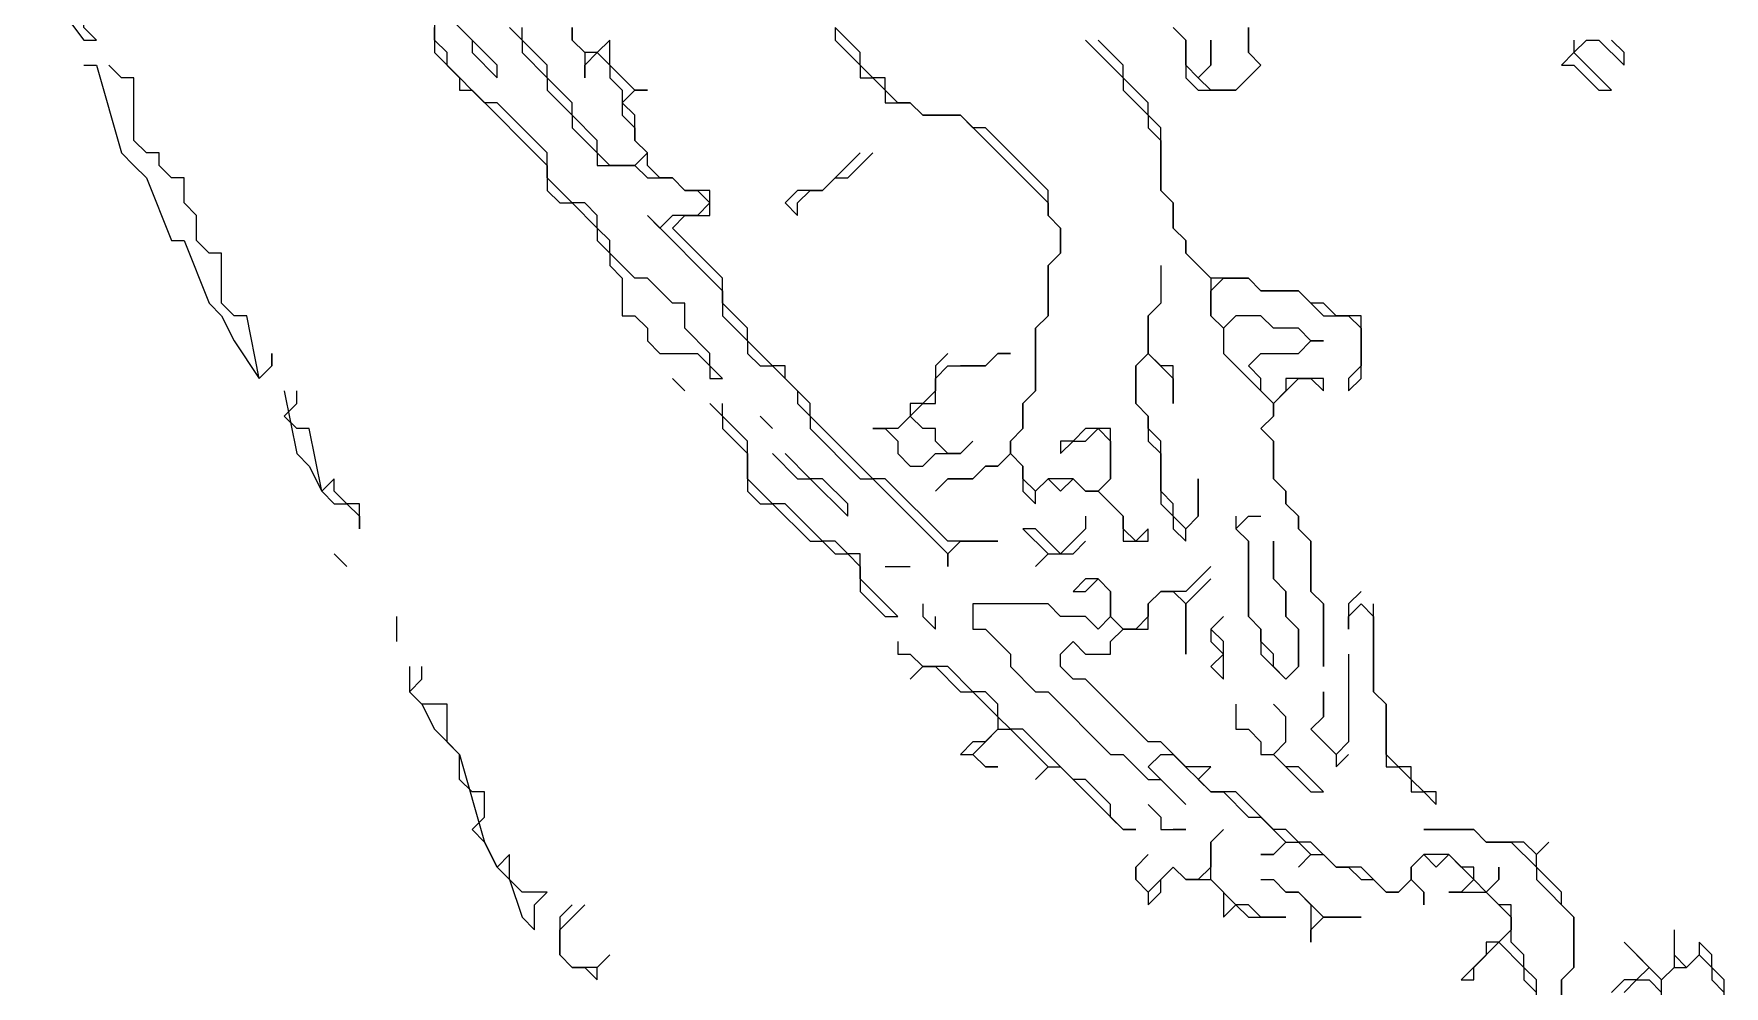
# Model space of a CAD drawing. Header units: metres. Extents: x 76363 to 76886, y 81203 to 81673.
# Drawn here: x 76414.2 to 76468.2, y 81342.4 to 81372.8 of the extents above; entities that cross this region are included whole.
import ezdxf

# ---------------------------------------------------------------- set-up
doc = ezdxf.new("R2010")
doc.units = ezdxf.units.M

msp = doc.modelspace()

# ---------------------------------------------------------------- linework, layer by layer
for points in [[(76414.2, 81377.8, 228.3), (76414.2, 81377.4, 228.22), (76414.6, 81377, 228.21), (76414.2, 81376.6, 228.23), (76414.2, 81376.6, 228.23), (76414.6, 81376.2, 228.203), (76414.6, 81374.2, 228.08), (76415.8, 81372.6, 228.01), (76416.2, 81372.6, 228.01), (76415.8, 81373, 228.028), (76415.8, 81374.2, 228.07), (76415.4, 81374.2, 228.08), (76414.6, 81374.2, 228.08), (76414.6, 81377, 228.21), (76414.2, 81377.4, 228.22)], [(76427, 81373.4, 227.78), (76427, 81372.2, 227.5), (76427.8, 81371.4, 227.45), (76427.8, 81371, 227.36), (76428.2, 81371, 227.442), (76430.6, 81368.6, 227.16), (76430.6, 81367.8, 227.1), (76431, 81367.4, 227.12), (76431.4, 81367.4, 227.19), (76432.2, 81366.6, 227.115), (76432.2, 81366.2, 226.98), (76432.6, 81365.8, 226.925), (76432.6, 81365.4, 226.8), (76433, 81365, 226.735), (76433, 81363.8, 226.495), (76433.4, 81363.8, 226.565), (76433.8, 81363.4, 226.497), (76433.8, 81363, 226.4), (76434.2, 81362.6, 226.28), (76435.4, 81362.6, 226.735), (76435.8, 81362.2, 226.637), (76435.8, 81361.8, 226.32), (76436.2, 81361.8, 226.558), (76435.8, 81362.2, 226.637), (76435.8, 81362.6, 227.088), (76435, 81363.4, 226.9), (76435, 81364.2, 227.393), (76434.6, 81364.2, 227.115), (76433.8, 81365, 227.16), (76433.4, 81365, 226.927), (76432.6, 81365.8, 226.925), (76432.6, 81366.2, 227.095), (76432.2, 81366.6, 227.115), (76432.2, 81367, 227.33), (76431.8, 81367.4, 227.305), (76431.4, 81367.4, 227.19), (76430.6, 81368.2, 227.08), (76430.6, 81369, 227.443), (76429, 81370.6, 227.57), (76428.6, 81370.6, 227.34), (76427.4, 81371.8, 227.503), (76427.4, 81372.2, 227.685), (76427, 81372.6, 227.59), (76427, 81373, 227.645)], [(76427.4, 81373.4, 227.93), (76428.2, 81372.6, 228.005), (76428.2, 81372.2, 227.87), (76429, 81371.4, 227.84), (76429, 81371.8, 228.045), (76427.8, 81373, 227.965)], [(76429.4, 81373, 228.9), (76429.8, 81372.6, 228.88), (76429.8, 81372.2, 228.86), (76430.6, 81371.4, 228.785), (76430.6, 81371, 228.615), (76431.4, 81370.2, 228.46), (76431.4, 81369.8, 228.308), (76432.2, 81369, 228.33), (76432.2, 81368.6, 228.16), (76433.4, 81368.6, 228.38), (76433.8, 81368.2, 228.52), (76434.6, 81368.2, 228.515), (76435, 81367.8, 228.615), (76435.4, 81367.8, 228.575), (76435.8, 81367.4, 228.51), (76435.4, 81367, 228.265), (76434.6, 81367, 228.275), (76434.2, 81366.6, 228.065), (76433.8, 81367, 228), (76436.2, 81364.6, 228.27), (76436.2, 81363.8, 228.09), (76437, 81363, 228.085), (76437, 81362.6, 227.95), (76437.4, 81362.2, 227.895), (76437.8, 81362.2, 228.01), (76438.6, 81361.4, 227.897), (76438.6, 81361, 227.69), (76439, 81360.6, 227.683), (76439, 81360.2, 227.62), (76440.6, 81358.6, 228.262), (76441, 81358.6, 228.427), (76443.4, 81356.2, 227.69), (76443.4, 81355.8, 227.277), (76443.4, 81356.2, 227.69), (76443.8, 81356.6, 227.847), (76445, 81356.6, 227.537), (76443.4, 81356.6, 227.935), (76441.4, 81358.6, 228.403), (76441, 81358.6, 228.427), (76439, 81360.6, 227.683), (76439, 81361, 227.81), (76438.2, 81361.8, 227.92), (76438.2, 81362.2, 228.01), (76437.8, 81362.2, 228.01), (76437, 81363, 228.085), (76437, 81363.4, 228.15), (76436.2, 81364.2, 228.145), (76436.2, 81365, 228.292), (76434.6, 81366.6, 228.21), (76435, 81367, 228.31), (76435.8, 81367, 228.42), (76435.8, 81367.8, 228.495), (76435, 81367.8, 228.615), (76434.6, 81368.2, 228.515), (76434.2, 81368.2, 228.52), (76433.8, 81368.6, 228.49), (76433.8, 81369, 228.53), (76433.4, 81369.4, 228.58), (76433.4, 81370.2, 228.645), (76433, 81370.6, 228.79), (76433.4, 81371, 228.8), (76433.8, 81371, 228.76), (76433.4, 81371, 228.8), (76432.6, 81371.8, 228.835), (76432.6, 81372.6, 228.79), (76432.2, 81372.2, 228.775), (76431.8, 81372.2, 228.653), (76431.4, 81372.6, 228.743), (76431.4, 81373, 228.82), (76431.4, 81372.6, 228.743), (76431.8, 81372.2, 228.653), (76431.8, 81371.4, 228.52), (76431.8, 81371.8, 228.61), (76432.2, 81372.2, 228.775), (76432.6, 81371.8, 228.835), (76432.6, 81371.4, 228.89), (76433, 81371, 228.88), (76433, 81370.2, 228.69), (76433.4, 81369.8, 228.59), (76433.4, 81369.4, 228.58), (76433.8, 81369, 228.53), (76433.4, 81368.6, 228.38), (76432.6, 81368.6, 228.235), (76432.2, 81369, 228.33), (76432.2, 81369.4, 228.275), (76431.4, 81370.2, 228.46), (76431.4, 81370.6, 228.48), (76430.6, 81371.4, 228.785), (76430.6, 81371.8, 228.85), (76429.8, 81372.6, 228.88), (76429.8, 81373, 228.975)], [(76439.8, 81373, 228.227), (76439.8, 81372.6, 228.263), (76440.6, 81371.8, 228.157), (76440.6, 81371.4, 228.33), (76441, 81371.4, 228.028), (76441.4, 81371, 228.1), (76441.4, 81370.6, 228.293), (76442.2, 81370.6, 227.505), (76442.6, 81370.2, 227.934), (76443.8, 81370.2, 227.356), (76446.6, 81367.4, 227.94), (76446.6, 81367, 227.93), (76447, 81366.6, 227.712), (76447, 81365.8, 227.553), (76446.6, 81365.4, 227.735), (76446.6, 81363.8, 227.745), (76446.2, 81363.4, 227.8), (76446.2, 81361.4, 228.08), (76445.8, 81361, 228.27), (76445.8, 81360.2, 228.448), (76445.4, 81359.8, 228.76), (76445.4, 81359.4, 228.818), (76445, 81359, 228.99), (76444.6, 81359, 228.99), (76444.2, 81358.6, 228.947), (76443.4, 81358.6, 229.215), (76443, 81358.2, 228.96), (76443.4, 81358.6, 229.215), (76444.2, 81358.6, 228.947), (76444.6, 81359, 228.99), (76445, 81359, 228.99), (76445.4, 81359.4, 228.818), (76445.8, 81359, 228.377), (76445.8, 81358.2, 228.273), (76446.2, 81357.8, 227.675), (76446.2, 81358.2, 227.753), (76446.6, 81358.6, 226.804), (76447, 81358.2, 226.713), (76447.4, 81358.6, 225.798), (76447.8, 81358.2, 225.898), (76448.2, 81358.2, 225.48), (76449, 81357.4, 224.592), (76449, 81356.6, 224.897), (76449.8, 81356.6, 223.375), (76449.8, 81357, 223.052), (76449.4, 81356.6, 224.203), (76449, 81357, 224.93), (76449, 81357.4, 224.592), (76448.2, 81358.2, 225.48), (76448.6, 81358.6, 224.612), (76448.6, 81360.2, 223.385), (76447.8, 81360.2, 224.927), (76447.4, 81359.8, 225.653), (76447, 81359.8, 226.113), (76447, 81359.4, 225.924), (76447.4, 81359.8, 225.653), (76447.8, 81359.8, 224.845), (76448.2, 81360.2, 224.225), (76448.6, 81359.8, 223.653), (76448.6, 81358.6, 224.612), (76448.2, 81358.2, 225.48), (76447.8, 81358.2, 225.898), (76447.4, 81358.6, 225.798), (76446.6, 81358.6, 226.804), (76446.2, 81358.2, 227.753), (76445.8, 81358.6, 228.333), (76445.8, 81359, 228.377), (76445.4, 81359.4, 228.818), (76445.4, 81359.8, 228.76), (76445.8, 81360.2, 228.448), (76445.8, 81361, 228.27), (76446.2, 81361.4, 228.08), (76446.2, 81363.4, 227.8), (76446.6, 81363.8, 227.745), (76446.6, 81365.4, 227.735), (76447, 81365.8, 227.553), (76447, 81366.6, 227.712), (76446.6, 81367, 227.93), (76446.6, 81367.8, 228.017), (76444.6, 81369.8, 227.638), (76444.2, 81369.8, 227.97), (76443.8, 81370.2, 227.356), (76442.6, 81370.2, 227.934), (76442.2, 81370.6, 227.505), (76441.8, 81370.6, 227.898), (76441.4, 81371, 228.1), (76441.4, 81371.4, 227.629), (76441, 81371.4, 228.028), (76440.6, 81371.8, 228.157), (76440.6, 81372.2, 227.631), (76439.8, 81373, 228.227)], [(76447.8, 81372.6, 218.69), (76449, 81371.4, 218.27), (76449, 81371, 218.44), (76449.8, 81370.2, 218.28), (76449.8, 81369.8, 218.27), (76450.2, 81369.4, 218.28), (76450.2, 81367.8, 218.645), (76450.6, 81367.4, 218.54), (76450.6, 81366.6, 218.665), (76451, 81366.2, 218.65), (76451, 81365.8, 218.703), (76451.8, 81365, 218.395), (76451.8, 81363.8, 218.72), (76452.2, 81363.4, 218.82), (76452.2, 81362.6, 219.02), (76453.8, 81361, 218.64), (76453.8, 81360.6, 218.73), (76453.4, 81360.2, 218.905), (76453.8, 81359.8, 218.695), (76453.8, 81358.6, 218.913), (76454.2, 81358.2, 218.78), (76454.2, 81357.8, 218.8), (76454.6, 81357.4, 218.935), (76454.6, 81357, 218.91), (76455, 81356.6, 219.01), (76455, 81355, 219.21), (76455.4, 81354.6, 219.126), (76455.4, 81352.6, 219.533), (76455.4, 81354.6, 219.126), (76455, 81355, 219.21), (76455, 81356.6, 219.01), (76454.6, 81357, 218.91), (76454.6, 81357.4, 218.935), (76454.2, 81357.8, 218.8), (76454.2, 81358.2, 218.78), (76453.8, 81358.6, 218.913), (76453.8, 81359.8, 218.695), (76453.4, 81360.2, 218.905), (76453.8, 81360.6, 218.73), (76453.8, 81361, 218.64), (76454.6, 81361.8, 218.895), (76455, 81361.8, 218.9), (76455.4, 81361.4, 218.8), (76455.4, 81361.8, 218.89), (76454.2, 81361.8, 218.82), (76454.2, 81361.4, 218.72), (76453.8, 81361, 218.64), (76453.4, 81361.4, 218.805), (76453.4, 81361.8, 218.797), (76453, 81362.2, 218.91), (76453.4, 81362.6, 219.02), (76454.6, 81362.6, 219.08), (76455, 81363, 218.835), (76455.4, 81363, 218.79), (76455, 81363, 218.835), (76454.6, 81363.4, 218.81), (76453.8, 81363.4, 218.89), (76453.4, 81363.8, 218.76), (76452.6, 81363.8, 218.81), (76452.2, 81363.4, 218.82), (76451.8, 81363.8, 218.72), (76451.8, 81364.6, 218.42), (76452.2, 81365, 218.35), (76453, 81365, 218.505), (76453.4, 81364.6, 218.56), (76454.6, 81364.6, 218.53), (76455.4, 81363.8, 218.6), (76456.2, 81363.8, 218.6), (76456.6, 81363.4, 218.652), (76456.6, 81362.2, 218.675), (76456.2, 81361.8, 218.73), (76456.2, 81361.4, 218.605), (76456.6, 81361.8, 218.66), (76456.6, 81363.8, 218.64), (76455.8, 81363.8, 218.56), (76455.4, 81364.2, 218.535), (76455, 81364.2, 218.54), (76454.6, 81364.6, 218.53), (76453.4, 81364.6, 218.56), (76453, 81365, 218.505), (76451.8, 81365, 218.395), (76451, 81365.8, 218.703), (76451, 81366.2, 218.65), (76450.6, 81366.6, 218.665), (76450.6, 81367.4, 218.54), (76450.2, 81367.8, 218.645), (76450.2, 81369.8, 218.27), (76449.8, 81370.2, 218.28), (76449.8, 81370.6, 218.325), (76449, 81371.4, 218.27), (76449, 81371.8, 218.28), (76448.2, 81372.6, 218.44)], [(76450.6, 81373, 218.257), (76451, 81372.6, 218.31), (76451, 81371.4, 218.283), (76451.4, 81371, 218.395), (76452.6, 81371, 218.58), (76453.4, 81371.8, 218.35), (76453, 81372.2, 218.44), (76453, 81373, 218.427), (76453, 81372.2, 218.44), (76453.4, 81371.8, 218.35), (76452.6, 81371, 218.58), (76451.8, 81371, 218.505), (76451.4, 81371.4, 218.415), (76451.8, 81371.8, 218.58), (76451.8, 81372.6, 218.54), (76451.8, 81371.8, 218.58), (76451.4, 81371.4, 218.415), (76451, 81371.8, 218.28), (76451, 81372.6, 218.31), (76450.6, 81373, 218.257)], [(76463.4, 81372.6, 218.5), (76463.4, 81372.2, 218.52), (76463, 81371.8, 218.58), (76463.4, 81371.8, 218.62), (76464.2, 81371, 218.73), (76464.6, 81371, 218.65), (76463.4, 81372.2, 218.52), (76463.8, 81372.6, 218.42), (76464.2, 81372.6, 218.42), (76465, 81371.8, 218.495), (76465, 81372.2, 218.4), (76464.6, 81372.6, 218.42)], [(76415.8, 81371.8, 227.98), (76416.2, 81371.8, 227.98), (76417, 81369, 227.77), (76417.4, 81368.6, 227.71), (76417.8, 81368.2, 227.62), (76418.6, 81366.2, 227.415), (76419, 81366.2, 227.41), (76419.8, 81364.2, 227.165), (76420.2, 81363.8, 227.15), (76420.6, 81363, 227.08), (76421.4, 81361.8, 226.98), (76421.8, 81362.2, 226.915), (76421.8, 81362.6, 226.94), (76421.8, 81362.2, 226.915), (76421.4, 81361.8, 226.98), (76421, 81363.8, 227.02), (76420.6, 81363.8, 227.065), (76420.2, 81364.2, 227.125), (76420.2, 81365.8, 227.233), (76419.8, 81365.8, 227.24), (76419.4, 81366.2, 227.353), (76419.4, 81367, 227.44), (76419, 81367.4, 227.465), (76419, 81368.2, 227.5), (76418.6, 81368.2, 227.58), (76418.2, 81368.6, 227.6), (76418.2, 81369, 227.65), (76417.8, 81369, 227.69), (76417.4, 81369.4, 227.71), (76417.4, 81371.4, 227.8), (76417, 81371.4, 227.875), (76416.6, 81371.8, 227.9)], [(76440.6, 81369, 228.26), (76439.4, 81367.8, 228.26), (76438.6, 81367.8, 228.335), (76438.2, 81367.4, 228.31), (76438.6, 81367, 228.22), (76438.6, 81367.4, 228.24), (76439, 81367.8, 228.307), (76439.4, 81367.8, 228.26), (76439.8, 81368.2, 228.27), (76440.2, 81368.2, 228.247), (76441, 81369, 228.265)], [(76450.2, 81365.4, 219.648), (76450.2, 81364.2, 219.595), (76449.8, 81363.8, 220.06), (76449.8, 81362.6, 220.31), (76449.4, 81362.2, 221.06), (76449.4, 81361, 221.514), (76449.8, 81360.6, 221.46), (76449.8, 81359.8, 221.722), (76450.2, 81359.4, 221.563), (76450.2, 81357.8, 222.18), (76450.6, 81357.4, 221.97), (76450.6, 81357, 221.99), (76451, 81356.6, 221.762), (76451, 81357, 221.81), (76451.4, 81357.4, 221.58), (76451.4, 81358.6, 221.065), (76451.4, 81357.4, 221.58), (76451, 81357, 221.81), (76450.6, 81357.4, 221.97), (76450.6, 81357.8, 221.95), (76450.2, 81358.2, 222.085), (76450.2, 81359.8, 221.43), (76449.8, 81360.2, 221.65), (76449.8, 81360.6, 221.46), (76449.4, 81361, 221.514), (76449.4, 81362.2, 221.06), (76449.8, 81362.6, 220.31), (76450.6, 81361.8, 220.483), (76450.6, 81361, 220.905), (76450.6, 81362.2, 220.153), (76450.2, 81362.2, 220.383), (76449.8, 81362.6, 220.31), (76449.8, 81363.8, 220.06), (76450.2, 81364.2, 219.595)], [(76443.4, 81362.6, 227.855), (76443, 81362.2, 227.88), (76443, 81361.4, 227.96), (76442.6, 81361, 227.94), (76442.2, 81361, 227.947), (76442.2, 81360.6, 228), (76441.8, 81360.2, 227.99), (76441, 81360.2, 227.91), (76441.4, 81360.2, 227.945), (76441.8, 81359.8, 228.05), (76441.8, 81359.4, 228.222), (76442.2, 81359, 228.425), (76442.6, 81359, 228.827), (76443, 81359.4, 228.595), (76443.8, 81359.4, 228.56), (76444.2, 81359.8, 228.788), (76443.8, 81359.4, 228.56), (76443.4, 81359.4, 228.595), (76443, 81359.8, 228.46), (76443, 81360.2, 228.33), (76442.6, 81360.2, 228.21), (76442.2, 81360.6, 228), (76442.6, 81361, 227.94), (76443, 81361, 227.94), (76443, 81361.8, 227.86), (76443.4, 81362.2, 227.84), (76444.6, 81362.2, 227.87), (76445, 81362.6, 227.85), (76445.4, 81362.6, 227.85), (76445, 81362.6, 227.85), (76444.6, 81362.2, 227.87), (76443.8, 81362.2, 227.91)], [(76434.6, 81361.8, 226.093), (76435, 81361.4, 225.995)], [(76422.2, 81361.4, 226.88), (76422.6, 81359.4, 226.72), (76423, 81359, 226.695), (76423.4, 81358.2, 226.58), (76423.8, 81357.8, 226.49), (76424.2, 81357.8, 226.49), (76424.6, 81357.4, 226.43), (76424.6, 81357, 226.38), (76424.6, 81357.8, 226.44), (76424.2, 81357.8, 226.49), (76423.8, 81358.2, 226.58), (76423.8, 81358.6, 226.6), (76423.4, 81358.2, 226.58), (76423, 81360.2, 226.747), (76422.6, 81360.2, 226.75), (76422.2, 81360.6, 226.85), (76422.6, 81361, 226.86), (76422.6, 81361.4, 226.88)], [(76437, 81361.4, 226.916)], [(76435.8, 81361, 225.997), (76436.2, 81360.6, 225.915), (76436.2, 81360.2, 225.71), (76437, 81359.4, 225.617), (76437, 81358.2, 225.235), (76437.4, 81357.8, 225.175), (76437.8, 81357.8, 225.343), (76439, 81356.6, 225.057), (76439.4, 81356.6, 225.153), (76439.8, 81356.2, 225.02), (76440.2, 81356.2, 225.288), (76440.6, 81355.8, 225.17), (76440.6, 81355, 224.68), (76441.4, 81354.2, 224.39), (76441.8, 81354.2, 224.562), (76440.6, 81355.4, 224.947), (76440.6, 81356.2, 225.563), (76440.2, 81356.2, 225.288), (76439.8, 81356.6, 225.353), (76439.4, 81356.6, 225.153), (76438.2, 81357.8, 225.363), (76437.8, 81357.8, 225.343), (76437, 81358.6, 225.285), (76437, 81359.8, 225.92), (76436.2, 81360.6, 225.915), (76436.2, 81361, 226.085)], [(76437.4, 81360.6, 226.564), (76437.8, 81360.2, 226.545)], [(76437.8, 81359.4, 225.993), (76438.6, 81358.6, 225.966), (76439, 81358.6, 226.447), (76440.2, 81357.4, 226.233), (76440.2, 81357.8, 226.822), (76439.4, 81358.6, 226.819), (76439, 81358.6, 226.447), (76438.2, 81359.4, 226.28)], [(76447.8, 81357.4, 226.235), (76447.8, 81357, 226.26), (76447, 81356.2, 226.72), (76446.2, 81357, 227.48), (76445.8, 81357, 227.648), (76446.6, 81356.2, 226.81), (76446.2, 81355.8, 226.4), (76446.6, 81356.2, 226.81), (76447.4, 81356.2, 226.525), (76447.8, 81356.6, 226.187)], [(76452.6, 81357.4, 220.24), (76452.6, 81357, 220.125), (76453, 81356.6, 219.97), (76453, 81354.2, 220.25), (76453.4, 81353.8, 220.085), (76453.4, 81353, 220.043), (76454.2, 81352.2, 219.903), (76454.6, 81352.6, 219.87), (76454.6, 81353.8, 219.797), (76454.2, 81354.2, 219.95), (76454.2, 81355, 219.765), (76453.8, 81355.4, 219.88), (76453.8, 81356.6, 219.713), (76453.8, 81355.4, 219.88), (76454.2, 81355, 219.765), (76454.2, 81354.2, 219.95), (76454.6, 81353.8, 219.797), (76454.6, 81352.6, 219.87), (76454.2, 81352.2, 219.903), (76453.8, 81352.6, 219.945), (76453.8, 81353, 219.89), (76453.4, 81353.4, 219.985), (76453.4, 81353.8, 220.085), (76453, 81354.2, 220.25), (76453, 81356.6, 219.97), (76452.6, 81357, 220.125), (76453, 81357.4, 219.883), (76453.4, 81357.4, 219.625)], [(76424.2, 81355.8, 226.32), (76423.8, 81356.2, 226.34)], [(76441.4, 81355.8, 225.757), (76442.2, 81355.8, 226.302)], [(76451.8, 81355.8, 221.087), (76451, 81355, 221.777), (76450.2, 81355, 222.656), (76449.8, 81354.6, 222.764), (76449.8, 81354.2, 222.54), (76449.4, 81353.8, 222.853), (76449, 81353.8, 223.37), (76448.6, 81354.2, 223.867), (76448.6, 81355, 224.162), (76448.2, 81355.4, 224.764), (76447.8, 81355.4, 225.444), (76447.4, 81355, 225.143), (76447.8, 81355, 224.747), (76448.2, 81355.4, 224.764), (76448.6, 81355, 224.162), (76448.6, 81354.2, 223.867), (76448.2, 81353.8, 223.877), (76447.8, 81354.2, 224.1), (76447, 81354.2, 224.164), (76446.6, 81354.6, 224.787), (76444.2, 81354.6, 225.89), (76444.2, 81353.8, 225.37), (76444.6, 81353.8, 225.47), (76445.4, 81353, 224.9), (76445.4, 81352.6, 224.62), (76446.2, 81351.8, 224.38), (76446.6, 81351.8, 224.305), (76448.6, 81349.8, 223.67), (76449, 81349.8, 223.75), (76449.8, 81349, 223.43), (76450.2, 81349, 223.403), (76451, 81348.2, 223.17), (76449.8, 81349.4, 223.5), (76450.2, 81349.8, 223.207), (76450.6, 81349.8, 223.015), (76451.8, 81348.6, 222.863), (76452.2, 81348.6, 222.537), (76453, 81347.8, 222.285), (76453.4, 81347.8, 221.992), (76454.2, 81347, 222.093), (76453.8, 81346.6, 222.29), (76453.4, 81346.6, 222.29), (76453.8, 81346.6, 222.29), (76454.2, 81347, 222.093), (76454.6, 81347, 221.83), (76455, 81346.6, 221.852), (76454.6, 81346.2, 222.113), (76455, 81346.6, 221.852), (76455.4, 81346.6, 221.515), (76455.8, 81346.2, 221.385), (76456.2, 81346.2, 221.205), (76456.6, 81345.8, 221.366), (76457, 81345.8, 221.035), (76457.4, 81345.4, 220.995), (76457.8, 81345.4, 220.76), (76458.2, 81345.8, 220.4), (76458.6, 81345.4, 220.415), (76458.6, 81345, 220.48), (76458.6, 81345.4, 220.415), (76458.2, 81345.8, 220.4), (76458.2, 81346.2, 220.34), (76458.6, 81346.6, 219.95), (76459, 81346.2, 220.41), (76459.4, 81346.6, 220.06), (76460.2, 81345.8, 220.742), (76459.8, 81345.4, 220.755), (76459.4, 81345.4, 220.72), (76460.6, 81345.4, 220.202), (76461.4, 81344.6, 219.72), (76461.4, 81344.2, 219.71), (76461, 81343.8, 219.915), (76460.6, 81343.8, 220.02), (76460.6, 81343.4, 220.05), (76459.8, 81342.6, 220.1), (76460.2, 81342.6, 220.06), (76460.2, 81343, 220.175), (76461, 81343.8, 219.915), (76461.8, 81343, 219.8), (76461.8, 81342.6, 219.98), (76462.2, 81342.2, 219.88)], [(76462.2, 81341.4, 219.96), (76462.2, 81342.6, 219.79), (76461.8, 81343, 219.8), (76461.8, 81343.4, 219.693), (76461.4, 81343.8, 219.85), (76461.4, 81345, 219.663), (76461, 81345, 219.89), (76460.6, 81345.4, 220.202), (76461, 81345.8, 219.803), (76461, 81346.2, 219.64), (76461, 81345.8, 219.803), (76460.6, 81345.4, 220.202), (76460.2, 81345.8, 220.742), (76460.2, 81346.2, 220.258), (76459.8, 81346.2, 220.567), (76459.4, 81346.6, 220.06), (76458.6, 81346.6, 219.95), (76458.2, 81346.2, 220.34), (76458.2, 81345.8, 220.4), (76457.8, 81345.4, 220.76), (76457.4, 81345.4, 220.995), (76456.6, 81346.2, 221.037), (76455.8, 81346.2, 221.385), (76455, 81347, 221.592), (76454.6, 81347, 221.83), (76454.2, 81347.4, 221.833), (76453.8, 81347.4, 221.945), (76452.6, 81348.6, 222.23), (76451.8, 81348.6, 222.863), (76451.4, 81349, 223), (76451.8, 81349.4, 222.36), (76451, 81349.4, 222.953), (76450.2, 81350.2, 223.035), (76449.8, 81350.2, 223.15), (76447.8, 81352.2, 223.705), (76447.4, 81352.2, 223.94), (76447, 81352.6, 224.03), (76447, 81353, 223.847), (76447.4, 81353.4, 223.61), (76447.8, 81353, 223.59), (76448.6, 81353, 223.24), (76448.6, 81353.4, 223.37), (76449, 81353.8, 223.37), (76449.8, 81353.8, 222.465), (76449.8, 81354.6, 222.764), (76450.2, 81355, 222.656), (76450.6, 81355, 222.194), (76451, 81354.6, 221.63), (76451, 81353, 221.59), (76451, 81354.6, 221.63), (76451.8, 81355.4, 221.1)], [(76456.6, 81355, 219.01), (76456.2, 81354.6, 219.11), (76456.2, 81353.8, 219.3), (76456.2, 81354.2, 219.11), (76456.6, 81354.6, 218.99), (76457, 81354.2, 218.97), (76457, 81351.8, 219.14), (76457.4, 81351.4, 219.12), (76457.4, 81349.4, 219.3), (76457.8, 81349.4, 219.287), (76458.2, 81349, 219.23), (76458.2, 81348.6, 219.37), (76458.6, 81348.6, 219.29), (76459, 81348.2, 219.27), (76459, 81348.6, 219.213), (76458.6, 81348.6, 219.29), (76458.2, 81349, 219.23), (76458.2, 81349.4, 219.23), (76457.8, 81349.4, 219.287), (76457.4, 81349.8, 219.21), (76457.4, 81351.4, 219.12), (76457, 81351.8, 219.14), (76457, 81354.6, 218.95)], [(76442.6, 81354.6, 225.21), (76442.6, 81354.2, 224.88), (76443, 81353.8, 224.853), (76443, 81354.2, 225.176)], [(76425.8, 81353.4, 225.945), (76425.8, 81354.2, 226.055)], [(76452.2, 81354.2, 220.83), (76451.8, 81353.8, 221.195), (76451.8, 81353.4, 221.31), (76452.2, 81353, 221.43), (76451.8, 81352.6, 221.64), (76452.2, 81352.2, 221.37), (76452.2, 81353.4, 221.135), (76451.8, 81353.8, 221.195)], [(76441.8, 81353.4, 224.28), (76441.8, 81353, 224.11), (76442.2, 81353, 224.12), (76442.6, 81352.6, 223.86), (76442.2, 81352.2, 223.72), (76442.6, 81352.6, 223.86), (76443, 81352.6, 223.93), (76443.8, 81351.8, 223.735), (76444.2, 81351.8, 223.735), (76445, 81351, 223.47), (76445, 81350.6, 223.26), (76444.6, 81350.2, 223.165), (76444.2, 81350.2, 223.285), (76443.8, 81349.8, 223.27), (76444.2, 81349.8, 223.15), (76444.6, 81349.4, 223.13), (76445, 81349.4, 223.13), (76444.6, 81349.4, 223.13), (76444.2, 81349.8, 223.15), (76445, 81350.6, 223.26), (76445.4, 81350.6, 223.417), (76446.6, 81349.4, 223.06), (76446.2, 81349, 222.8), (76446.6, 81349.4, 223.06), (76447, 81349.4, 223.01), (76449, 81347.4, 222.34), (76449.4, 81347.4, 222.415), (76449, 81347.4, 222.34), (76448.6, 81347.8, 222.555), (76448.6, 81348.2, 222.763), (76447.8, 81349, 222.985), (76447.4, 81349, 222.915), (76445.8, 81350.6, 223.543), (76445.4, 81350.6, 223.417), (76445, 81351, 223.47), (76445, 81351.4, 223.755), (76444.6, 81351.8, 223.852), (76444.2, 81351.8, 223.735), (76443.4, 81352.6, 224.04), (76442.6, 81352.6, 223.86)], [(76456.2, 81353, 219.35), (76456.2, 81350.2, 219.905), (76455.8, 81349.8, 220.01), (76455, 81350.6, 220.266), (76455.4, 81351, 219.952), (76455.4, 81351.8, 219.74), (76455.4, 81351, 219.952), (76455, 81350.6, 220.266), (76455.8, 81349.8, 220.01), (76455.8, 81349.4, 220.07), (76456.2, 81349.8, 219.89)], [(76426.2, 81352.6, 225.79), (76426.2, 81351.8, 225.76), (76426.6, 81351.4, 225.66), (76427, 81350.6, 225.55), (76427.8, 81349.8, 225.353), (76428.6, 81347, 225.08), (76429, 81346.2, 224.88), (76429.4, 81345.8, 224.87), (76429.8, 81344.6, 224.5), (76430.2, 81344.2, 224.295), (76430.2, 81345, 224.485), (76430.6, 81345.4, 224.54), (76429.8, 81345.4, 224.66), (76429.4, 81345.8, 224.87), (76429.4, 81346.6, 224.825), (76429, 81346.2, 224.88), (76428.6, 81347, 225.08), (76428.2, 81347.4, 225.1), (76428.6, 81347.8, 225.03), (76428.6, 81348.6, 225.07), (76428.2, 81348.6, 225.06), (76427.8, 81349, 225.24), (76427.8, 81349.8, 225.353), (76427.4, 81350.2, 225.45), (76427.4, 81351.4, 225.585), (76426.6, 81351.4, 225.66), (76426.2, 81351.8, 225.76), (76426.6, 81352.2, 225.74), (76426.6, 81352.6, 225.75)], [(76452.6, 81351.4, 221.027), (76452.6, 81350.6, 221.4), (76453, 81350.6, 221.25), (76453.4, 81350.2, 221.067), (76453.4, 81349.8, 221.05), (76453.8, 81349.8, 220.89), (76455, 81348.6, 220.692), (76455.4, 81348.6, 220.57), (76454.6, 81349.4, 220.597), (76454.2, 81349.4, 220.77), (76453.8, 81349.8, 220.89), (76454.2, 81350.2, 220.84), (76454.2, 81351, 220.64), (76453.8, 81351.4, 220.62)], [(76449.8, 81348.2, 222.928), (76450.2, 81347.8, 222.607), (76450.2, 81347.4, 222.41), (76451, 81347.4, 222.667), (76450.6, 81347.4, 222.517)], [(76452.2, 81347.4, 222.66), (76451.8, 81347, 222.417), (76451.8, 81346.2, 222.05), (76451.4, 81345.8, 221.847), (76451, 81345.8, 221.853), (76450.6, 81346.2, 222.13), (76449.8, 81345.4, 221.917), (76449.4, 81345.8, 222.12), (76449.4, 81346.2, 222.13), (76449.8, 81346.6, 222.115), (76449.4, 81346.2, 222.13), (76449.4, 81345.8, 222.12), (76449.8, 81345.4, 221.917), (76449.8, 81345, 221.845), (76450.2, 81345.4, 221.79), (76450.2, 81345.8, 221.8), (76450.6, 81346.2, 222.13), (76451, 81345.8, 221.853), (76451.8, 81345.8, 221.835), (76452.2, 81345.4, 221.745), (76452.2, 81344.6, 221.44), (76452.6, 81345, 221.57), (76453, 81344.6, 221.43), (76454.2, 81344.6, 221.355), (76453.4, 81344.6, 221.515), (76453, 81345, 221.605), (76452.6, 81345, 221.57), (76451.8, 81345.8, 221.835), (76451.8, 81347, 222.417)], [(76463, 81341, 219.48), (76463, 81342.6, 219.36), (76463.4, 81343, 219.11), (76463.4, 81344.6, 218.95), (76463, 81345, 218.89), (76463, 81345.4, 218.94), (76462.2, 81346.2, 219.03), (76462.2, 81346.6, 218.97), (76462.6, 81347, 219.025), (76462.2, 81346.6, 218.97), (76461.8, 81347, 219.06), (76460.6, 81347, 219.47), (76460.2, 81347.4, 219.55), (76458.6, 81347.4, 219.62), (76460.2, 81347.4, 219.55), (76460.6, 81347, 219.47), (76461.4, 81347, 219.14), (76462.2, 81346.2, 219.03), (76462.2, 81345.8, 219.045), (76463.4, 81344.6, 218.95), (76463.4, 81343, 219.11), (76463, 81342.6, 219.36), (76463, 81341.4, 219.505)], [(76453.4, 81345.8, 221.87), (76453.8, 81345.8, 221.923), (76454.2, 81345.4, 221.66), (76454.6, 81345.4, 221.718), (76455, 81345, 221.405), (76455, 81343.8, 221.16), (76455, 81344.2, 221.145), (76455.4, 81344.6, 221.28), (76456.6, 81344.6, 221.235), (76455.4, 81344.6, 221.28), (76454.6, 81345.4, 221.718), (76454.2, 81345.4, 221.66), (76453.8, 81345.8, 221.923)], [(76455.8, 81345.4, 221.7)], [(76431.4, 81345, 224.29), (76431, 81344.6, 224.305), (76431, 81343.4, 224.135), (76431.4, 81343, 224.07), (76431.8, 81343, 224.12), (76432.2, 81342.6, 223.945), (76432.2, 81343, 224), (76432.6, 81343.4, 224.06), (76432.2, 81343, 224), (76431.4, 81343, 224.07), (76431, 81343.4, 224.135), (76431, 81344.2, 224.17), (76431.8, 81345, 224.29)], [(76466.6, 81344.2, 218.897), (76466.6, 81343, 218.87), (76466.2, 81342.6, 218.85), (76465, 81343.8, 218.91), (76465.8, 81343, 218.868), (76465.4, 81342.6, 218.93), (76465, 81342.6, 219.01), (76464.6, 81342.2, 219.14)], [(76468.2, 81341.8, 218.77), (76468.2, 81342.6, 218.77), (76467.8, 81343, 218.71), (76467.8, 81343.4, 218.725), (76467.4, 81343.8, 218.745), (76467.4, 81343.4, 218.73), (76467, 81343, 218.79), (76466.6, 81343.4, 218.88)], [(76466.2, 81341.4, 219.03), (76466.2, 81342.6, 218.85), (76466.6, 81343, 218.87), (76467, 81343, 218.79), (76467.4, 81343.4, 218.73), (76467.8, 81343, 218.71), (76467.8, 81342.6, 218.77), (76468.2, 81342.2, 218.75)], [(76465, 81342.2, 219.14), (76465.4, 81342.6, 218.93), (76465.8, 81342.6, 218.85), (76466.2, 81342.2, 218.83)]]:
    msp.add_polyline3d(points)

doc.saveas('drawing.dxf')
